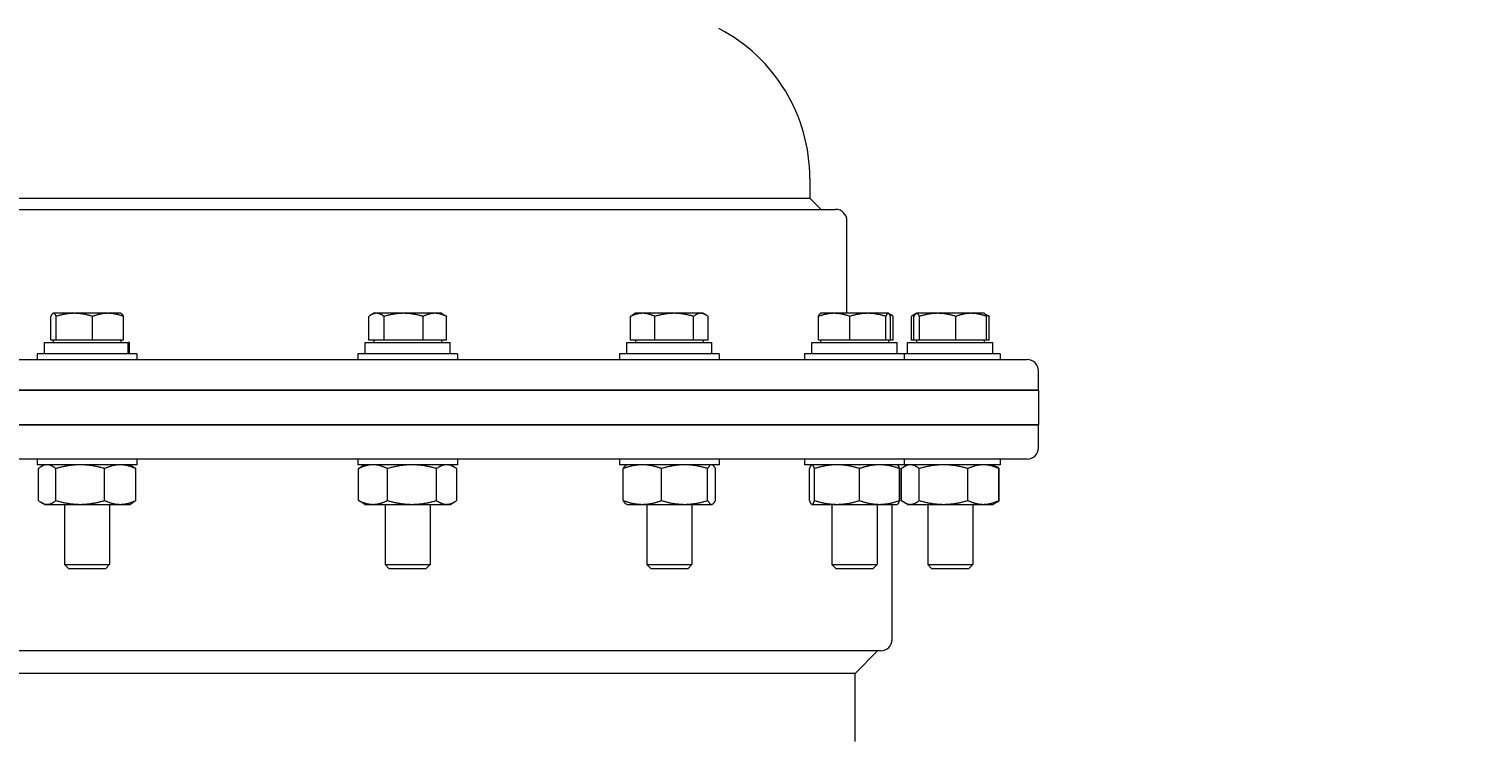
# Model space of a CAD drawing. Header units: inches. Extents: x 12 to 318, y 5 to 204.
# Drawn here: x 149.73 to 165.56, y 87.67 to 95.55 of the extents above; entities that cross this region are included whole.
import ezdxf

# ---------------------------------------------------------------- set-up
doc = ezdxf.new("R2010")
doc.units = ezdxf.units.IN
doc.header["$LTSCALE"] = 9.5
doc.header["$MEASUREMENT"] = 0
doc.layers.add('Dimension', color=7, linetype='Continuous', lineweight=25)
doc.layers.add('Visible', color=7, linetype='Continuous', lineweight=18)
doc.styles.add('Standard D-E', font='arial.ttf')
doc.dimstyles.new('in [mm] D-E NeptuneBenson', dxfattribs={"dimscale": 9.5, "dimtxt": 0.15, "dimasz": 0.098425, "dimexe": 0.125, "dimexo": 0.063, "dimgap": 0.031496, "dimtad": 0, "dimtih": 1, "dimtoh": 1, "dimdec": 4, "dimzin": 3, "dimdsep": 46, "dimlunit": 5, "dimtxsty": 'Standard D-E', "dimcen": 0.09, "dimdle": 0.393701, "dimclrd": 256, "dimclre": 256, "dimclrt": 256, "dimadec": 1, "dimazin": 1, "dimtfac": 1, "dimtofl": 0, "dimtmove": 0, "dimatfit": 3, "dimfxl": 1, "dimfrac": 1, "dimtolj": 1, "dimtzin": 4, "dimlwd": -1, "dimlwe": -1, "dimarcsym": 0})

# ---------------------------------------------------------------- blocks, each defined once
blk = doc.blocks.new('*D26')
at = {"layer": 'Defpoints', "color": 0, "transparency": 16777216}
for p in [(157.797, 101.039), (159.202, 28.059), (174.638, 28.059)]:
    blk.add_point(p, dxfattribs=at)
at = {"layer": 'Dimension', "transparency": 16777216}
for p, q in [((158.396, 101.039), (175.825, 101.039)), ((174.638, 100.104), (174.638, 83.82)), ((174.638, 28.994), (174.638, 79.341)), ((159.801, 28.059), (175.825, 28.059))]:
    blk.add_line(p, q, dxfattribs=at)
for points in [[(174.482, 100.104), (174.794, 100.104), (174.638, 101.039)], [(174.482, 28.994), (174.794, 28.994), (174.638, 28.059)]]:
    blk.add_solid(points, dxfattribs=at)
at = {"layer": 'Dimension', "transparency": 16777216, "char_height": 1.425, "attachment_point": 5, "style": 'Standard D-E'}
for s, insert in [('\\A1; 73 in', (174.638, 82.608)), ('\\A1;[1853.7 mm]', (174.638, 80.368))]:
    blk.add_mtext(s, dxfattribs=dict(at, insert=insert))
blk = doc.blocks.new('*D27')
at = {"layer": 'Defpoints', "color": 0, "transparency": 16777216}
for p in [(144.752, 108.919), (183.91, 108.919), (159.202, 28.059)]:
    blk.add_point(p, dxfattribs=at)
at = {"layer": 'Dimension', "transparency": 16777216}
for p, q in [((145.351, 108.919), (185.098, 108.919)), ((183.91, 107.984), (183.91, 71.444)), ((183.91, 28.994), (183.91, 65.535)), ((159.801, 28.059), (185.098, 28.059))]:
    blk.add_line(p, q, dxfattribs=at)
for points in [[(183.754, 107.984), (184.066, 107.984), (183.91, 108.919)], [(183.754, 28.994), (184.066, 28.994), (183.91, 28.059)]]:
    blk.add_solid(points, dxfattribs=at)
at = {"layer": 'Dimension', "transparency": 16777216, "char_height": 1.425, "attachment_point": 5, "style": 'Standard D-E'}
for s, insert in [('\\A1; 80{\\H1x;\\S7#8;} in', (183.91, 70.232)), ('\\A1;[2053.8 mm]', (183.91, 67.277))]:
    blk.add_mtext(s, dxfattribs=dict(at, insert=insert))

msp = doc.modelspace()

# ---------------------------------------------------------------- linework, layer by layer
at = {"layer": 'Visible'}
for p, q in [((158.377257, 93.889365), (158.377257, 93.674365)), ((132.822638, 93.549365), (158.662257, 93.549365)), ((144.377257, 93.674365), (158.377257, 93.674365)), ((158.377257, 93.674365), (158.502257, 93.549365)), ((158.787257, 92.400361), (158.787257, 93.424365)), ((149.978705, 92.102361), (149.978705, 92.366867)), ((150.005603, 92.400361), (150.00178, 92.398153)), ((150.009388, 92.400361), (150.005603, 92.400361)), ((150.241021, 92.400361), (150.009388, 92.400361)), ((150.040072, 92.102361), (150.040072, 92.366867)), ((150.612236, 92.400361), (150.241021, 92.400361)), ((150.44197, 92.102361), (150.44197, 92.366867)), ((150.755603, 92.400361), (150.612236, 92.400361)), ((150.755603, 92.400361), (150.759427, 92.398153)), ((150.782502, 92.102361), (150.782502, 92.366867)), ((153.497282, 92.102361), (153.497282, 92.366867)), ((153.552202, 92.400361), (153.51937, 92.381405)), ((153.582391, 92.400361), (153.552202, 92.400361)), ((153.882459, 92.400361), (153.582391, 92.400361)), ((153.667499, 92.102361), (153.667499, 92.366867)), ((154.22727, 92.400361), (153.882459, 92.400361)), ((154.097419, 92.102361), (154.097419, 92.366867)), ((154.302202, 92.400361), (154.22727, 92.400361)), ((154.302202, 92.400361), (154.335034, 92.381405)), ((154.357121, 92.102361), (154.357121, 92.366867)), ((156.394345, 92.102361), (156.394345, 92.366867)), ((156.447987, 92.400361), (156.418956, 92.383599)), ((156.528078, 92.400361), (156.447987, 92.400361)), ((156.876133, 92.400361), (156.528078, 92.400361)), ((156.661812, 92.102361), (156.661812, 92.366867)), ((157.171042, 92.400361), (156.876133, 92.400361)), ((157.090454, 92.102361), (157.090454, 92.366867)), ((157.197987, 92.400361), (157.171042, 92.400361)), ((157.197987, 92.400361), (157.227019, 92.383599)), ((157.251629, 92.102361), (157.251629, 92.366867)), ((158.472463, 92.102361), (158.472463, 92.366867)), ((158.495617, 92.400361), (158.492919, 92.398803)), ((158.645708, 92.400361), (158.495617, 92.400361)), ((159.018029, 92.400361), (158.645708, 92.400361)), ((158.818952, 92.102361), (158.818952, 92.366867)), ((159.242938, 92.400361), (159.018029, 92.400361)), ((159.217106, 92.102361), (159.217106, 92.366867)), ((159.245617, 92.400361), (159.242938, 92.400361)), ((159.245617, 92.400361), (159.248315, 92.398803)), ((159.248315, 92.398803), (159.274649, 92.383599)), ((159.268771, 92.102361), (159.268771, 92.366867)), ((159.299259, 92.102361), (159.299259, 92.366867)), ((159.500629, 92.102361), (159.500629, 92.366867)), ((159.551724, 92.398153), (159.522716, 92.381405)), ((159.52865, 92.102361), (159.52865, 92.366867)), ((159.555548, 92.400361), (159.551724, 92.398153)), ((159.559333, 92.400361), (159.555548, 92.400361)), ((159.790966, 92.400361), (159.559333, 92.400361)), ((159.590017, 92.102361), (159.590017, 92.366867)), ((160.162181, 92.400361), (159.790966, 92.400361)), ((159.991915, 92.102361), (159.991915, 92.366867)), ((160.305548, 92.400361), (160.162181, 92.400361)), ((160.305548, 92.400361), (160.309372, 92.398153)), ((160.309372, 92.398153), (160.33838, 92.381405)), ((160.332447, 92.102361), (160.332447, 92.366867)), ((160.360468, 92.102361), (160.360468, 92.366867)), ((149.909252, 92.077357), (150.834311, 92.077357)), ((149.909252, 91.952357), (149.909252, 92.077357)), ((150.009388, 92.102361), (149.978705, 92.102361)), ((150.005603, 92.102361), (150.005603, 92.077357)), ((150.040072, 92.102361), (150.009388, 92.102361)), ((150.241021, 92.102361), (150.040072, 92.102361)), ((150.44197, 92.102361), (150.241021, 92.102361)), ((150.612236, 92.102361), (150.44197, 92.102361)), ((150.782502, 92.102361), (150.612236, 92.102361)), ((150.755603, 92.102361), (150.755603, 92.077357)), ((150.851907, 92.077357), (150.834311, 92.077357)), ((150.834311, 91.952357), (150.834311, 92.077357)), ((150.851907, 91.952357), (150.851907, 92.077357)), ((153.455851, 92.077357), (154.398515, 92.077357)), ((153.455851, 91.952357), (153.455851, 92.077357)), ((153.582391, 92.102361), (153.497282, 92.102361)), ((153.552202, 92.102361), (153.552202, 92.077357)), ((153.667499, 92.102361), (153.582391, 92.102361)), ((153.882459, 92.102361), (153.667499, 92.102361)), ((154.097419, 92.102361), (153.882459, 92.102361)), ((154.22727, 92.102361), (154.097419, 92.102361)), ((154.357121, 92.102361), (154.22727, 92.102361)), ((154.302202, 92.102361), (154.302202, 92.077357)), ((154.398515, 91.952357), (154.398515, 92.077357)), ((156.351636, 92.077357), (157.294338, 92.077357)), ((156.351636, 91.952357), (156.351636, 92.077357)), ((156.528078, 92.102361), (156.394345, 92.102361)), ((156.447987, 92.102361), (156.447987, 92.077357)), ((156.661812, 92.102361), (156.528078, 92.102361)), ((156.876133, 92.102361), (156.661812, 92.102361)), ((157.090454, 92.102361), (156.876133, 92.102361)), ((157.171042, 92.102361), (157.090454, 92.102361)), ((157.251629, 92.102361), (157.171042, 92.102361)), ((157.197987, 92.102361), (157.197987, 92.077357)), ((157.294338, 91.952357), (157.294338, 92.077357)), ((158.399266, 92.077357), (159.341968, 92.077357)), ((158.399266, 91.952357), (158.399266, 92.077357)), ((158.645708, 92.102361), (158.472463, 92.102361)), ((158.495617, 92.102361), (158.495617, 92.077357)), ((158.818952, 92.102361), (158.645708, 92.102361)), ((159.018029, 92.102361), (158.818952, 92.102361)), ((159.217106, 92.102361), (159.018029, 92.102361)), ((159.242938, 92.102361), (159.217106, 92.102361)), ((159.268771, 92.102361), (159.242938, 92.102361)), ((159.245617, 92.102361), (159.245617, 92.077357)), ((159.299259, 92.102361), (159.268771, 92.102361)), ((159.341968, 91.952357), (159.341968, 92.077357)), ((159.459197, 92.077357), (160.401899, 92.077357)), ((159.459197, 91.952357), (159.459197, 92.077357)), ((159.52865, 92.102361), (159.500629, 92.102361)), ((159.559333, 92.102361), (159.52865, 92.102361)), ((159.555548, 92.102361), (159.555548, 92.077357)), ((159.590017, 92.102361), (159.559333, 92.102361)), ((159.790966, 92.102361), (159.590017, 92.102361)), ((159.991915, 92.102361), (159.790966, 92.102361)), ((160.162181, 92.102361), (159.991915, 92.102361)), ((160.332447, 92.102361), (160.162181, 92.102361)), ((160.305548, 92.102361), (160.305548, 92.077357)), ((160.360468, 92.102361), (160.332447, 92.102361)), ((160.401899, 91.952357), (160.401899, 92.077357)), ((132.475715, 91.889365), (160.782257, 91.889365)), ((150.931784, 91.952357), (149.829422, 91.952357)), ((149.829422, 91.952357), (149.829422, 91.889365)), ((150.931784, 91.952357), (150.931784, 91.889365)), ((154.478383, 91.952357), (153.376021, 91.952357)), ((153.376021, 91.952357), (153.376021, 91.889365)), ((154.478383, 91.952357), (154.478383, 91.889365)), ((157.374168, 91.952357), (156.271806, 91.952357)), ((156.271806, 91.952357), (156.271806, 91.889365)), ((157.374168, 91.952357), (157.374168, 91.889365)), ((159.421798, 91.952357), (158.319436, 91.952357)), ((158.319436, 91.952357), (158.319436, 91.889365)), ((159.421798, 91.952357), (159.421798, 91.889365)), ((160.481729, 91.952357), (159.421798, 91.952357)), ((160.481729, 91.952357), (160.481729, 91.889365)), ((160.907257, 91.549365), (160.907257, 91.764365)), ((132.287012, 91.549365), (160.907257, 91.549365)), ((160.907257, 91.549365), (132.287012, 91.549365)), ((160.907257, 91.549365), (160.907257, 91.169365)), ((160.907257, 91.169365), (132.287012, 91.169365)), ((132.287012, 91.169365), (160.907257, 91.169365)), ((160.907257, 90.914365), (160.907257, 91.169365)), ((160.782257, 90.789365), (132.287012, 90.789365)), ((149.829422, 90.789365), (149.829422, 90.726373)), ((150.931784, 90.726373), (149.829422, 90.726373)), ((149.908162, 90.726373), (149.875038, 90.707248)), ((150.853044, 90.726373), (150.886169, 90.707248)), ((150.931784, 90.789365), (150.931784, 90.726373)), ((153.376021, 90.789365), (153.376021, 90.726373)), ((154.478383, 90.726373), (153.376021, 90.726373)), ((153.454761, 90.726373), (153.409468, 90.700223)), ((154.399643, 90.726373), (154.444935, 90.700223)), ((154.478383, 90.789365), (154.478383, 90.726373)), ((156.271806, 90.789365), (156.271806, 90.726373)), ((157.374168, 90.726373), (156.271806, 90.726373)), ((156.350546, 90.726373), (156.344465, 90.722861)), ((157.295428, 90.726373), (157.30151, 90.722861)), ((157.374168, 90.789365), (157.374168, 90.726373)), ((158.319436, 90.789365), (158.319436, 90.726373)), ((159.421798, 90.726373), (158.319436, 90.726373)), ((158.398176, 90.726373), (158.395698, 90.724942)), ((159.343058, 90.726373), (159.345536, 90.724942)), ((159.424983, 90.707248), (159.412815, 90.700223)), ((159.421798, 90.789365), (159.421798, 90.726373)), ((160.481729, 90.726373), (159.421798, 90.726373)), ((159.458107, 90.726373), (159.424983, 90.707248)), ((160.402989, 90.726373), (160.436113, 90.707248)), ((160.436113, 90.707248), (160.448282, 90.700223)), ((160.481729, 90.789365), (160.481729, 90.726373)), ((149.842008, 90.331069), (149.842008, 90.684176)), ((150.036224, 90.331069), (150.036224, 90.684176)), ((150.574819, 90.331069), (150.574819, 90.684176)), ((150.919198, 90.331069), (150.919198, 90.684176)), ((153.38452, 90.331069), (153.38452, 90.684176)), ((153.704061, 90.331069), (153.704061, 90.684176)), ((154.246742, 90.331069), (154.246742, 90.684176)), ((154.469883, 90.331069), (154.469883, 90.684176)), ((156.313202, 90.331069), (156.313202, 90.684176)), ((156.736291, 90.331069), (156.736291, 90.684176)), ((157.246076, 90.331069), (157.246076, 90.684176)), ((157.332772, 90.331069), (157.332772, 90.684176)), ((158.372813, 90.331069), (158.372813, 90.684176)), ((158.428469, 90.331069), (158.428469, 90.684176)), ((158.926273, 90.331069), (158.926273, 90.684176)), ((159.368421, 90.331069), (159.368421, 90.684176)), ((159.387867, 90.331069), (159.387867, 90.684176)), ((159.391953, 90.331069), (159.391953, 90.684176)), ((159.586169, 90.331069), (159.586169, 90.684176)), ((160.124764, 90.331069), (160.124764, 90.684176)), ((160.469143, 90.331069), (160.469143, 90.684176)), ((160.473229, 90.331069), (160.473229, 90.684176)), ((149.908162, 90.288873), (149.875038, 90.307997)), ((149.908162, 90.288873), (149.939116, 90.288873)), ((149.939116, 90.288873), (150.305522, 90.288873)), ((150.130603, 90.288873), (150.130603, 89.624551)), ((150.305522, 90.288873), (150.747008, 90.288873)), ((150.630603, 90.288873), (150.630603, 89.624551)), ((150.747008, 90.288873), (150.853044, 90.288873)), ((150.853044, 90.288873), (150.886169, 90.307997)), ((153.454761, 90.288873), (153.409468, 90.315022)), ((153.454761, 90.288873), (153.544291, 90.288873)), ((153.544291, 90.288873), (153.975401, 90.288873)), ((153.677202, 90.288873), (153.677202, 89.624551)), ((153.975401, 90.288873), (154.358312, 90.288873)), ((154.177202, 90.288873), (154.177202, 89.624551)), ((154.358312, 90.288873), (154.399643, 90.288873)), ((154.399643, 90.288873), (154.444935, 90.315022)), ((156.350546, 90.288873), (156.344465, 90.292384)), ((156.350546, 90.288873), (156.524746, 90.288873)), ((156.524746, 90.288873), (156.991183, 90.288873)), ((156.572987, 90.288873), (156.572987, 89.624551)), ((156.991183, 90.288873), (157.289424, 90.288873)), ((157.072987, 90.288873), (157.072987, 89.624551)), ((157.289424, 90.288873), (157.295428, 90.288873)), ((157.295428, 90.288873), (157.30151, 90.292384)), ((158.398176, 90.288873), (158.395698, 90.290303)), ((158.398176, 90.288873), (158.400641, 90.288873)), ((158.400641, 90.288873), (158.677371, 90.288873)), ((158.620617, 90.288873), (158.620617, 89.624551)), ((158.677371, 90.288873), (159.147347, 90.288873)), ((159.120617, 90.288873), (159.120617, 89.624551)), ((159.147347, 90.288873), (159.343058, 90.288873)), ((159.287257, 88.794365), (159.287257, 90.288873)), ((159.343058, 90.288873), (159.345536, 90.290303)), ((159.424983, 90.307997), (159.412815, 90.315022)), ((159.458107, 90.288873), (159.424983, 90.307997)), ((159.458107, 90.288873), (159.489061, 90.288873)), ((159.489061, 90.288873), (159.855467, 90.288873)), ((159.680548, 90.288873), (159.680548, 89.624551)), ((159.855467, 90.288873), (160.296953, 90.288873)), ((160.180548, 90.288873), (160.180548, 89.624551)), ((160.296953, 90.288873), (160.402989, 90.288873)), ((160.402989, 90.288873), (160.436113, 90.307997)), ((160.436113, 90.307997), (160.448282, 90.315022)), ((150.130603, 89.624551), (150.630603, 89.624551)), ((150.177788, 89.577357), (150.130603, 89.624551)), ((150.583418, 89.577357), (150.630603, 89.624551)), ((153.677202, 89.624551), (154.177202, 89.624551)), ((153.724387, 89.577357), (153.677202, 89.624551)), ((154.130017, 89.577357), (154.177202, 89.624551)), ((156.572987, 89.624551), (157.072987, 89.624551)), ((156.620172, 89.577357), (156.572987, 89.624551)), ((157.025802, 89.577357), (157.072987, 89.624551)), ((158.620617, 89.624551), (159.120617, 89.624551)), ((158.667802, 89.577357), (158.620617, 89.624551)), ((159.073432, 89.577357), (159.120617, 89.624551)), ((159.680548, 89.624551), (160.180548, 89.624551)), ((159.727733, 89.577357), (159.680548, 89.624551)), ((160.133363, 89.577357), (160.180548, 89.624551)), ((150.583418, 89.577357), (150.177788, 89.577357)), ((154.130017, 89.577357), (153.724387, 89.577357)), ((157.025802, 89.577357), (156.620172, 89.577357)), ((159.073432, 89.577357), (158.667802, 89.577357)), ((160.133363, 89.577357), (159.727733, 89.577357)), ((159.162257, 88.669365), (132.287012, 88.669365)), ((158.877257, 88.419365), (159.127257, 88.669365)), ((158.877257, 88.419365), (132.287012, 88.419365)), ((158.877257, 87.669365), (158.877257, 88.419365))]:
    msp.add_line(p, q, dxfattribs=at)
for centre, radius, start, end in [((156.509757, 93.889365), 1.8675, 0, 62.5561831), ((158.662257, 93.424365), 0.125, 0, 90), ((160.782257, 91.764365), 0.125, 0, 90), ((160.782257, 90.914365), 0.125, 270, 0), ((159.162257, 88.794365), 0.125, 270, 0)]:
    msp.add_arc(centre, radius, start, end, dxfattribs=at)
for points, weights in [([(150.009388, 92.400361), (149.995148, 92.400361), (149.978705, 92.366867)], [1, 1.0379548493, 1]), ([(150.040072, 92.366867), (150.023628, 92.400361), (150.009388, 92.400361)], [1, 1.0379548493, 1]), ([(150.241021, 92.400361), (150.14776, 92.400361), (150.040072, 92.366867)], [1, 1.0379548493, 1]), ([(150.44197, 92.366867), (150.334282, 92.400361), (150.241021, 92.400361)], [1, 1.0379548493, 1]), ([(150.612236, 92.400361), (150.533215, 92.400361), (150.44197, 92.366867)], [1, 1.0379548493, 1]), ([(150.782502, 92.366867), (150.691257, 92.400361), (150.612236, 92.400361)], [1, 1.0379548493, 1]), ([(150.759427, 92.398153), (150.770194, 92.391937), (150.782502, 92.366867)], [1.01455353314, 1.02814006989, 1]), ([(153.582391, 92.400361), (153.542892, 92.400361), (153.497282, 92.366867)], [1, 1.0379548493, 1]), ([(153.667499, 92.366867), (153.62189, 92.400361), (153.582391, 92.400361)], [1, 1.0379548493, 1]), ([(153.882459, 92.400361), (153.782696, 92.400361), (153.667499, 92.366867)], [1, 1.0379548493, 1]), ([(154.097419, 92.366867), (153.982222, 92.400361), (153.882459, 92.400361)], [1, 1.0379548493, 1]), ([(154.22727, 92.400361), (154.167006, 92.400361), (154.097419, 92.366867)], [1, 1.0379548493, 1]), ([(154.357121, 92.366867), (154.287534, 92.400361), (154.22727, 92.400361)], [1, 1.0379548493, 1]), ([(154.335034, 92.381405), (154.345747, 92.37522), (154.357121, 92.366867)], [1.01394334662, 1.00920328344, 1]), ([(156.528078, 92.400361), (156.466013, 92.400361), (156.394345, 92.366867)], [1, 1.0379548493, 1]), ([(156.394345, 92.366867), (156.407076, 92.376741), (156.418956, 92.383599)], [1, 1.01089719788, 1.01553701765]), ([(156.661812, 92.366867), (156.590144, 92.400361), (156.528078, 92.400361)], [1, 1.0379548493, 1]), ([(156.876133, 92.400361), (156.776666, 92.400361), (156.661812, 92.366867)], [1, 1.0379548493, 1]), ([(157.090454, 92.366867), (156.9756, 92.400361), (156.876133, 92.400361)], [1, 1.0379548493, 1]), ([(157.171042, 92.400361), (157.133641, 92.400361), (157.090454, 92.366867)], [1, 1.0379548493, 1]), ([(157.251629, 92.366867), (157.208443, 92.400361), (157.171042, 92.400361)], [1, 1.0379548493, 1]), ([(158.645708, 92.400361), (158.565305, 92.400361), (158.472463, 92.366867)], [1, 1.0379548493, 1]), ([(158.472463, 92.366867), (158.483389, 92.393301), (158.492919, 92.398803)], [1, 1.02971695473, 1.0128998083]), ([(158.818952, 92.366867), (158.726111, 92.400361), (158.645708, 92.400361)], [1, 1.0379548493, 1]), ([(159.018029, 92.400361), (158.925637, 92.400361), (158.818952, 92.366867)], [1, 1.0379548493, 1]), ([(159.217106, 92.366867), (159.110421, 92.400361), (159.018029, 92.400361)], [1, 1.0379548493, 1]), ([(159.242938, 92.400361), (159.230949, 92.400361), (159.217106, 92.366867)], [1, 1.0379548493, 1]), ([(159.268771, 92.366867), (159.254927, 92.400361), (159.242938, 92.400361)], [1, 1.0379548493, 1]), ([(159.299259, 92.366867), (159.275566, 92.385242), (159.254387, 92.393386)], [1, 1.0204717289, 1.01885976142]), ([(159.544447, 92.392028), (159.523699, 92.383809), (159.500629, 92.366867)], [1.01897649904, 1.01884488892, 1]), ([(159.559333, 92.400361), (159.545093, 92.400361), (159.52865, 92.366867)], [1, 1.0379548493, 1]), ([(159.590017, 92.366867), (159.573573, 92.400361), (159.559333, 92.400361)], [1, 1.0379548493, 1]), ([(159.790966, 92.400361), (159.697705, 92.400361), (159.590017, 92.366867)], [1, 1.0379548493, 1]), ([(159.991915, 92.366867), (159.884227, 92.400361), (159.790966, 92.400361)], [1, 1.0379548493, 1]), ([(160.162181, 92.400361), (160.08316, 92.400361), (159.991915, 92.366867)], [1, 1.0379548493, 1]), ([(160.332447, 92.366867), (160.241202, 92.400361), (160.162181, 92.400361)], [1, 1.0379548493, 1]), ([(160.309372, 92.398153), (160.320139, 92.391937), (160.332447, 92.366867)], [1.01455353314, 1.02814006989, 1]), ([(160.360468, 92.366867), (160.341529, 92.375983), (160.323777, 92.382522)], [1, 1.01005189042, 1.01477953359]), ([(160.33838, 92.381405), (160.349093, 92.37522), (160.360468, 92.366867)], [1.01394334662, 1.00920328344, 1]), ([(149.939116, 90.726373), (149.894048, 90.726373), (149.842008, 90.684176)], [1, 1.0379548493, 1]), ([(150.036224, 90.684176), (149.984184, 90.726373), (149.939116, 90.726373)], [1, 1.0379548493, 1]), ([(150.305522, 90.726373), (150.18054, 90.726373), (150.036224, 90.684176)], [1, 1.0379548493, 1]), ([(150.574819, 90.684176), (150.430503, 90.726373), (150.305522, 90.726373)], [1, 1.0379548493, 1]), ([(150.747008, 90.726373), (150.667095, 90.726373), (150.574819, 90.684176)], [1, 1.0379548493, 1]), ([(150.919198, 90.684176), (150.826922, 90.726373), (150.747008, 90.726373)], [1, 1.0379548493, 1]), ([(150.886169, 90.707248), (150.902055, 90.698076), (150.919198, 90.684176)], [1.01655158983, 1.01219243404, 1]), ([(153.544291, 90.726373), (153.470141, 90.726373), (153.38452, 90.684176)], [1, 1.0379548493, 1]), ([(153.38452, 90.684176), (153.39732, 90.693209), (153.409468, 90.700223)], [1, 1.00789006175, 1.01249974823]), ([(153.704061, 90.684176), (153.61844, 90.726373), (153.544291, 90.726373)], [1, 1.0379548493, 1]), ([(153.975401, 90.726373), (153.849472, 90.726373), (153.704061, 90.684176)], [1, 1.0379548493, 1]), ([(154.246742, 90.684176), (154.101331, 90.726373), (153.975401, 90.726373)], [1, 1.0379548493, 1]), ([(154.358312, 90.726373), (154.306532, 90.726373), (154.246742, 90.684176)], [1, 1.0379548493, 1]), ([(154.469883, 90.684176), (154.410093, 90.726373), (154.358312, 90.726373)], [1, 1.0379548493, 1]), ([(156.524746, 90.726373), (156.426568, 90.726373), (156.313202, 90.684176)], [1, 1.0379548493, 1]), ([(156.313202, 90.684176), (156.329856, 90.714427), (156.344465, 90.722861)], [1, 1.02692102504, 1.01565237985]), ([(156.736291, 90.684176), (156.622924, 90.726373), (156.524746, 90.726373)], [1, 1.0379548493, 1]), ([(156.991183, 90.726373), (156.872887, 90.726373), (156.736291, 90.684176)], [1, 1.0379548493, 1]), ([(157.246076, 90.684176), (157.109479, 90.726373), (156.991183, 90.726373)], [1, 1.0379548493, 1]), ([(157.289424, 90.726373), (157.269306, 90.726373), (157.246076, 90.684176)], [1, 1.0379548493, 1]), ([(157.332772, 90.684176), (157.309542, 90.726373), (157.289424, 90.726373)], [1, 1.0379548493, 1]), ([(158.400641, 90.726373), (158.387726, 90.726373), (158.372813, 90.684176)], [1, 1.0379548493, 1]), ([(158.428469, 90.684176), (158.413556, 90.726373), (158.400641, 90.726373)], [1, 1.0379548493, 1]), ([(158.677371, 90.726373), (158.561855, 90.726373), (158.428469, 90.684176)], [1, 1.0379548493, 1]), ([(158.926273, 90.684176), (158.792887, 90.726373), (158.677371, 90.726373)], [1, 1.0379548493, 1]), ([(159.147347, 90.726373), (159.044746, 90.726373), (158.926273, 90.684176)], [1, 1.0379548493, 1]), ([(159.368421, 90.684176), (159.249948, 90.726373), (159.147347, 90.726373)], [1, 1.0379548493, 1]), ([(159.345536, 90.724942), (159.356187, 90.718793), (159.368421, 90.684176)], [1.01145423084, 1.03092610004, 1]), ([(159.387867, 90.684176), (159.400667, 90.693209), (159.412815, 90.700223)], [1, 1.00789006175, 1.01249974823]), ([(159.489061, 90.726373), (159.443993, 90.726373), (159.391953, 90.684176)], [1, 1.0379548493, 1]), ([(159.586169, 90.684176), (159.534129, 90.726373), (159.489061, 90.726373)], [1, 1.0379548493, 1]), ([(159.855467, 90.726373), (159.730485, 90.726373), (159.586169, 90.684176)], [1, 1.0379548493, 1]), ([(160.124764, 90.684176), (159.980448, 90.726373), (159.855467, 90.726373)], [1, 1.0379548493, 1]), ([(160.296953, 90.726373), (160.21704, 90.726373), (160.124764, 90.684176)], [1, 1.0379548493, 1]), ([(160.469143, 90.684176), (160.376867, 90.726373), (160.296953, 90.726373)], [1, 1.0379548493, 1]), ([(160.436113, 90.707248), (160.452, 90.698076), (160.469143, 90.684176)], [1.01655158983, 1.01219243404, 1]), ([(160.473229, 90.684176), (160.456957, 90.69566), (160.441704, 90.703899)], [1, 1.01005189042, 1.01477953359]), ([(159.398286, 90.689183), (159.393118, 90.686764), (159.387867, 90.684176)], [1.00422948823, 1.00224787438, 1]), ([(149.842008, 90.331069), (149.894048, 90.288873), (149.939116, 90.288873)], [1, 1.0379548493, 1]), ([(149.939116, 90.288873), (149.984184, 90.288873), (150.036224, 90.331069)], [1, 1.0379548493, 1]), ([(150.036224, 90.331069), (150.18054, 90.288873), (150.305522, 90.288873)], [1, 1.0379548493, 1]), ([(150.305522, 90.288873), (150.430503, 90.288873), (150.574819, 90.331069)], [1, 1.0379548493, 1]), ([(150.574819, 90.331069), (150.667095, 90.288873), (150.747008, 90.288873)], [1, 1.0379548493, 1]), ([(150.747008, 90.288873), (150.826922, 90.288873), (150.919198, 90.331069)], [1, 1.0379548493, 1]), ([(150.919198, 90.331069), (150.902055, 90.317169), (150.886169, 90.307997)], [1, 1.01219243404, 1.01655158983]), ([(153.409468, 90.315022), (153.39732, 90.322036), (153.38452, 90.331069)], [1.01249974823, 1.00789006175, 1]), ([(153.38452, 90.331069), (153.470141, 90.288873), (153.544291, 90.288873)], [1, 1.0379548493, 1]), ([(153.544291, 90.288873), (153.61844, 90.288873), (153.704061, 90.331069)], [1, 1.0379548493, 1]), ([(153.704061, 90.331069), (153.849472, 90.288873), (153.975401, 90.288873)], [1, 1.0379548493, 1]), ([(153.975401, 90.288873), (154.101331, 90.288873), (154.246742, 90.331069)], [1, 1.0379548493, 1]), ([(154.246742, 90.331069), (154.306532, 90.288873), (154.358312, 90.288873)], [1, 1.0379548493, 1]), ([(154.358312, 90.288873), (154.410093, 90.288873), (154.469883, 90.331069)], [1, 1.0379548493, 1]), ([(156.344465, 90.292384), (156.329856, 90.300818), (156.313202, 90.331069)], [1.01565237985, 1.02692102504, 1]), ([(156.313202, 90.331069), (156.426568, 90.288873), (156.524746, 90.288873)], [1, 1.0379548493, 1]), ([(156.524746, 90.288873), (156.622924, 90.288873), (156.736291, 90.331069)], [1, 1.0379548493, 1]), ([(156.736291, 90.331069), (156.872887, 90.288873), (156.991183, 90.288873)], [1, 1.0379548493, 1]), ([(156.991183, 90.288873), (157.109479, 90.288873), (157.246076, 90.331069)], [1, 1.0379548493, 1]), ([(157.246076, 90.331069), (157.269306, 90.288873), (157.289424, 90.288873)], [1, 1.0379548493, 1]), ([(157.289424, 90.288873), (157.309542, 90.288873), (157.332772, 90.331069)], [1, 1.0379548493, 1]), ([(158.372813, 90.331069), (158.387726, 90.288873), (158.400641, 90.288873)], [1, 1.0379548493, 1]), ([(158.400641, 90.288873), (158.413556, 90.288873), (158.428469, 90.331069)], [1, 1.0379548493, 1]), ([(158.428469, 90.331069), (158.561855, 90.288873), (158.677371, 90.288873)], [1, 1.0379548493, 1]), ([(158.677371, 90.288873), (158.792887, 90.288873), (158.926273, 90.331069)], [1, 1.0379548493, 1]), ([(158.926273, 90.331069), (159.044746, 90.288873), (159.147347, 90.288873)], [1, 1.0379548493, 1]), ([(159.147347, 90.288873), (159.249948, 90.288873), (159.368421, 90.331069)], [1, 1.0379548493, 1]), ([(159.368421, 90.331069), (159.356187, 90.296452), (159.345536, 90.290303)], [1, 1.03092610004, 1.01145423084]), ([(159.412815, 90.315022), (159.400667, 90.322036), (159.387867, 90.331069)], [1.01249974823, 1.00789006175, 1]), ([(159.387867, 90.331069), (159.393118, 90.328481), (159.398286, 90.326062)], [1, 1.00224787438, 1.00422948823]), ([(159.391953, 90.331069), (159.443993, 90.288873), (159.489061, 90.288873)], [1, 1.0379548493, 1]), ([(159.489061, 90.288873), (159.534129, 90.288873), (159.586169, 90.331069)], [1, 1.0379548493, 1]), ([(159.586169, 90.331069), (159.730485, 90.288873), (159.855467, 90.288873)], [1, 1.0379548493, 1]), ([(159.855467, 90.288873), (159.980448, 90.288873), (160.124764, 90.331069)], [1, 1.0379548493, 1]), ([(160.124764, 90.331069), (160.21704, 90.288873), (160.296953, 90.288873)], [1, 1.0379548493, 1]), ([(160.296953, 90.288873), (160.376867, 90.288873), (160.469143, 90.331069)], [1, 1.0379548493, 1]), ([(160.469143, 90.331069), (160.452, 90.317169), (160.436113, 90.307997)], [1, 1.01219243404, 1.01655158983]), ([(160.441704, 90.311346), (160.456957, 90.319585), (160.473229, 90.331069)], [1.01477953359, 1.01005189042, 1])]:
    msp.add_rational_spline(points, weights, degree=2, dxfattribs=at)

# ---------------------------------------------------------------- dimensions: what is measured, and where the dimension line sits
at = {"layer": 'Dimension'}
for base, p1, p2, text, picture, middle in [((183.910165, 108.919369), (159.202494, 28.059365), (144.752257, 108.919369), ' <> in\\X[2053.8 mm]', '*D27', (183.910165, 68.489367)), ((174.63792, 28.059365), (157.797257, 101.039365), (159.202494, 28.059365), ' <> in\\X[1853.7 mm]', '*D26', (174.63792, 81.580566))]:
    dim = msp.add_linear_dim(base=base, p1=p1, p2=p2, angle=90, text=text, dimstyle='in [mm] D-E NeptuneBenson', override={"dimgap": 0.031496, "dimdec": 4, "dimpost": '', "dimtol": 0, "dimlim": 0, "dimtp": 0, "dimtm": 0, "dimtdec": 2, "dimatfit": 1}, dxfattribs=at)
    dim.commit()
    dim.dimension.update_dxf_attribs({"geometry": picture, "text_midpoint": middle, "dimtype": 160})

doc.saveas('drawing.dxf')
